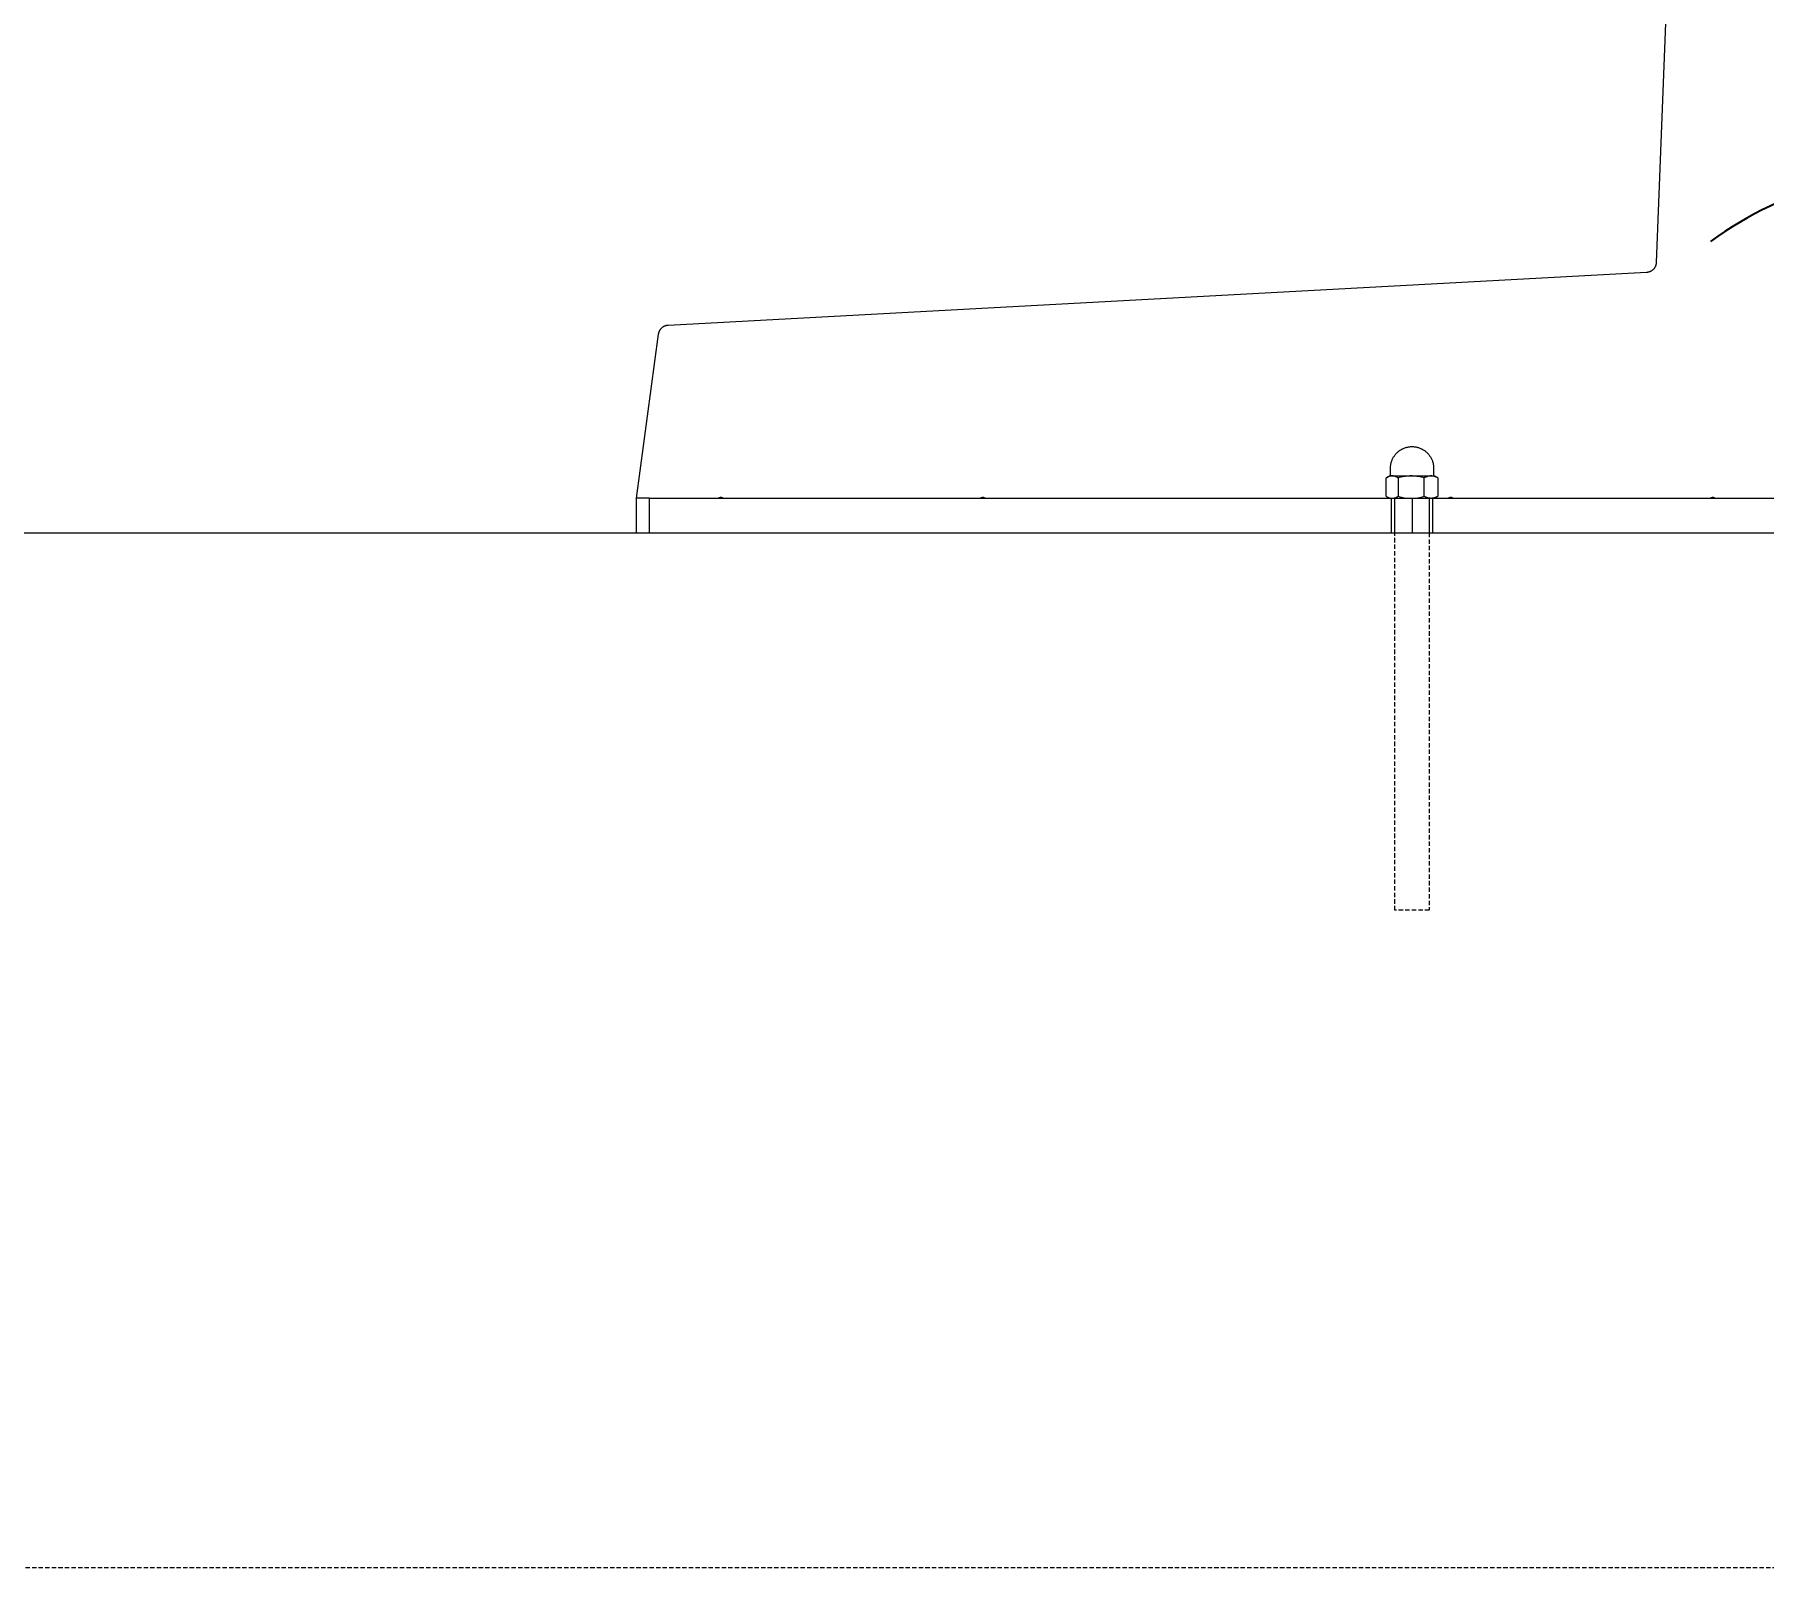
# Model space of a CAD drawing. Header units: millimetres. Extents: x -30 to 4992, y -440 to 3111.
# Drawn here: x 4209 to 4710, y 2351 to 2795 of the extents above; entities that cross this region are included whole.
import ezdxf

# ---------------------------------------------------------------- set-up
doc = ezdxf.new("R2010")
doc.units = ezdxf.units.MM
doc.linetypes.add('HIDDEN', pattern=[1.905, 1.27, -0.635])
for name, color, linetype, lineweight in [('ZANO_R', 7, 'Continuous', 0), ('ZANO_R_przerywana', 7, 'HIDDEN', 0), ('ZANO_W', 1, 'Continuous', 0)]:
    doc.layers.add(name, color=color, linetype=linetype, lineweight=lineweight)
doc.styles.add('Arial', font='arial.ttf')
doc.styles.get("Standard").update_dxf_attribs({"font": 'ARIALUNI.TTF'})
doc.dimstyles.new('pl i ang', dxfattribs={"dimtxt": 50, "dimasz": 50, "dimexe": 1.25, "dimexo": 0.625, "dimgap": 10, "dimtad": 1, "dimtoh": 1, "dimtxsty": 'Standard', "dimcen": 2.5, "dimclrd": 1, "dimclre": 1, "dimclrt": 1, "dimadec": 0, "dimazin": 0, "dimtfac": 1, "dimtmove": 0, "dimatfit": 3, "dimfxl": 1, "dimarcsym": 1})

# ---------------------------------------------------------------- blocks, each defined once
blk = doc.blocks.new('*D398')
at = {"layer": 'ZANO_W', "color": 1, "lineweight": -2}
blk.add_line((4767.53, 2727.88), (4772.47, 2764.68), dxfattribs=at)
for start, end in [(0, 82.3581), (104.3548, 126.3515), (316.0066, 338.0033)]:
    blk.add_arc((4757.2, 2650.87), 104.83, start, end, dxfattribs=at)
at = {"layer": 'ZANO_W', "color": 1}
for points in [[(4731.6, 2745.77), (4730.81, 2759.08), (4771.14, 2754.77)], [(4860.94, 2610.33), (4847.85, 2612.88), (4862.03, 2650.87)]]:
    blk.add_solid(points, dxfattribs=at)
at = {"layer": 'ZANO_W', "color": 1, "insert": (4859.19, 2740.09), "char_height": 40, "attachment_point": 5, "rotation": 311.179, "style": 'Arial'}
blk.add_mtext('82%%d', dxfattribs=at)

msp = doc.modelspace()

# ---------------------------------------------------------------- linework, layer by layer
at = {"layer": 'ZANO_R'}
for p, q in [((4689.08, 2983.57), (4679.33, 2729.22)), ((4678.94, 2727.85), (4678.88, 2727.76)), ((4678.99, 2727.94), (4678.94, 2727.85)), ((4679.03, 2728.03), (4678.99, 2727.94)), ((4679.08, 2728.12), (4679.03, 2728.03)), ((4679.12, 2728.22), (4679.08, 2728.12)), ((4679.15, 2728.32), (4679.12, 2728.22)), ((4679.19, 2728.41), (4679.15, 2728.32)), ((4679.22, 2728.51), (4679.19, 2728.41)), ((4679.24, 2728.61), (4679.22, 2728.51)), ((4679.27, 2728.71), (4679.24, 2728.61)), ((4679.29, 2728.81), (4679.27, 2728.71)), ((4679.3, 2728.91), (4679.29, 2728.81)), ((4679.32, 2729.02), (4679.3, 2728.91)), ((4679.33, 2729.22), (4679.32, 2729.12)), ((4679.32, 2729.12), (4679.32, 2729.02)), ((4676.49, 2726.34), (4392.69, 2711)), ((4676.6, 2726.35), (4676.49, 2726.34)), ((4676.7, 2726.36), (4676.6, 2726.35)), ((4676.8, 2726.37), (4676.7, 2726.36)), ((4676.9, 2726.39), (4676.8, 2726.37)), ((4677, 2726.41), (4676.9, 2726.39)), ((4677.1, 2726.44), (4677, 2726.41)), ((4677.2, 2726.47), (4677.1, 2726.44)), ((4677.3, 2726.5), (4677.2, 2726.47)), ((4677.4, 2726.53), (4677.3, 2726.5)), ((4677.49, 2726.57), (4677.4, 2726.53)), ((4677.59, 2726.61), (4677.49, 2726.57)), ((4677.68, 2726.66), (4677.59, 2726.61)), ((4677.77, 2726.71), (4677.68, 2726.66)), ((4677.86, 2726.76), (4677.77, 2726.71)), ((4677.95, 2726.81), (4677.86, 2726.76)), ((4678.04, 2726.87), (4677.95, 2726.81)), ((4678.12, 2726.93), (4678.04, 2726.87)), ((4678.2, 2726.99), (4678.12, 2726.93)), ((4678.28, 2727.06), (4678.2, 2726.99)), ((4678.36, 2727.13), (4678.28, 2727.06)), ((4678.43, 2727.2), (4678.36, 2727.13)), ((4678.51, 2727.27), (4678.43, 2727.2)), ((4678.58, 2727.35), (4678.51, 2727.27)), ((4678.64, 2727.42), (4678.58, 2727.35)), ((4678.71, 2727.51), (4678.64, 2727.42)), ((4678.77, 2727.59), (4678.71, 2727.51)), ((4678.83, 2727.67), (4678.77, 2727.59)), ((4678.88, 2727.76), (4678.83, 2727.67)), ((4389.88, 2708.41), (4383.5, 2660.87)), ((4389.89, 2708.51), (4389.88, 2708.41)), ((4389.91, 2708.61), (4389.89, 2708.51)), ((4389.93, 2708.71), (4389.91, 2708.61)), ((4389.96, 2708.81), (4389.93, 2708.71)), ((4389.99, 2708.91), (4389.96, 2708.81)), ((4390.02, 2709.01), (4389.99, 2708.91)), ((4390.06, 2709.11), (4390.02, 2709.01)), ((4390.1, 2709.2), (4390.06, 2709.11)), ((4390.14, 2709.3), (4390.1, 2709.2)), ((4390.19, 2709.39), (4390.14, 2709.3)), ((4390.24, 2709.48), (4390.19, 2709.39)), ((4390.29, 2709.57), (4390.24, 2709.48)), ((4390.34, 2709.66), (4390.29, 2709.57)), ((4390.4, 2709.74), (4390.34, 2709.66)), ((4390.46, 2709.83), (4390.4, 2709.74)), ((4390.53, 2709.91), (4390.46, 2709.83)), ((4390.6, 2709.99), (4390.53, 2709.91)), ((4390.67, 2710.07), (4390.6, 2709.99)), ((4390.74, 2710.14), (4390.67, 2710.07)), ((4390.81, 2710.21), (4390.74, 2710.14)), ((4390.89, 2710.28), (4390.81, 2710.21)), ((4390.97, 2710.35), (4390.89, 2710.28)), ((4391.05, 2710.41), (4390.97, 2710.35)), ((4391.14, 2710.47), (4391.05, 2710.41)), ((4391.22, 2710.53), (4391.14, 2710.47)), ((4391.31, 2710.58), (4391.22, 2710.53)), ((4391.4, 2710.63), (4391.31, 2710.58)), ((4391.49, 2710.68), (4391.4, 2710.63)), ((4391.59, 2710.73), (4391.49, 2710.68)), ((4391.68, 2710.77), (4391.59, 2710.73)), ((4391.78, 2710.81), (4391.68, 2710.77)), ((4391.87, 2710.84), (4391.78, 2710.81)), ((4391.97, 2710.88), (4391.87, 2710.84)), ((4392.07, 2710.91), (4391.97, 2710.88)), ((4392.17, 2710.93), (4392.07, 2710.91)), ((4392.27, 2710.95), (4392.17, 2710.93)), ((4392.38, 2710.97), (4392.27, 2710.95)), ((4392.48, 2710.98), (4392.38, 2710.97)), ((4392.58, 2711), (4392.48, 2710.98)), ((4392.69, 2711), (4392.58, 2711)), ((4602.95, 2672.48), (4603.05, 2672.67)), ((4603.05, 2672.67), (4603.16, 2672.85)), ((4603.16, 2672.85), (4603.27, 2673.03)), ((4603.27, 2673.03), (4603.39, 2673.21)), ((4603.39, 2673.21), (4603.52, 2673.38)), ((4603.52, 2673.38), (4603.65, 2673.55)), ((4603.65, 2673.55), (4603.79, 2673.71)), ((4603.79, 2673.71), (4603.93, 2673.87)), ((4603.93, 2673.87), (4604.08, 2674.03)), ((4604.08, 2674.03), (4604.23, 2674.17)), ((4604.23, 2674.17), (4604.39, 2674.32)), ((4604.39, 2674.32), (4604.55, 2674.45)), ((4604.55, 2674.45), (4604.72, 2674.59)), ((4604.72, 2674.59), (4604.89, 2674.71)), ((4604.89, 2674.71), (4605.07, 2674.83)), ((4605.07, 2674.83), (4605.25, 2674.95)), ((4605.25, 2674.95), (4605.43, 2675.05)), ((4605.43, 2675.05), (4605.62, 2675.16)), ((4605.62, 2675.16), (4605.81, 2675.25)), ((4605.81, 2675.25), (4606.01, 2675.34)), ((4606.01, 2675.34), (4606.2, 2675.42)), ((4606.2, 2675.42), (4606.4, 2675.5)), ((4606.4, 2675.5), (4606.61, 2675.56)), ((4606.61, 2675.56), (4606.81, 2675.62)), ((4606.81, 2675.62), (4607.02, 2675.68)), ((4607.02, 2675.68), (4607.23, 2675.73)), ((4607.23, 2675.73), (4607.43, 2675.77)), ((4607.43, 2675.77), (4607.65, 2675.8)), ((4607.65, 2675.8), (4607.86, 2675.82)), ((4607.86, 2675.82), (4608.07, 2675.84)), ((4608.07, 2675.84), (4608.28, 2675.85)), ((4608.28, 2675.85), (4608.5, 2675.86)), ((4608.5, 2675.86), (4608.71, 2675.85)), ((4608.71, 2675.85), (4608.92, 2675.84)), ((4608.92, 2675.84), (4609.14, 2675.82)), ((4609.14, 2675.82), (4609.35, 2675.8)), ((4609.35, 2675.8), (4609.56, 2675.77)), ((4609.56, 2675.77), (4609.77, 2675.73)), ((4609.77, 2675.73), (4609.98, 2675.68)), ((4609.98, 2675.68), (4610.18, 2675.62)), ((4610.18, 2675.62), (4610.39, 2675.56)), ((4610.39, 2675.56), (4610.59, 2675.5)), ((4610.59, 2675.5), (4610.79, 2675.42)), ((4610.79, 2675.42), (4610.99, 2675.34)), ((4610.99, 2675.34), (4611.18, 2675.25)), ((4611.18, 2675.25), (4611.37, 2675.16)), ((4611.37, 2675.16), (4611.56, 2675.05)), ((4611.56, 2675.05), (4611.74, 2674.95)), ((4611.74, 2674.95), (4611.92, 2674.83)), ((4611.92, 2674.83), (4612.1, 2674.71)), ((4612.1, 2674.71), (4612.27, 2674.59)), ((4612.27, 2674.59), (4612.44, 2674.45)), ((4612.44, 2674.45), (4612.6, 2674.32)), ((4612.6, 2674.32), (4612.76, 2674.17)), ((4612.76, 2674.17), (4612.92, 2674.03)), ((4612.92, 2674.03), (4613.06, 2673.87)), ((4613.06, 2673.87), (4613.21, 2673.71)), ((4613.21, 2673.71), (4613.35, 2673.55)), ((4613.35, 2673.55), (4613.48, 2673.38)), ((4613.48, 2673.38), (4613.6, 2673.21)), ((4613.6, 2673.21), (4613.72, 2673.03)), ((4613.72, 2673.03), (4613.84, 2672.85)), ((4613.84, 2672.85), (4613.94, 2672.67)), ((4613.94, 2672.67), (4614.05, 2672.48)), ((4602.25, 2669.82), (4602.26, 2670.03)), ((4602.25, 2669.61), (4602.25, 2669.82)), ((4602.25, 2667.48), (4602.25, 2669.61)), ((4602.26, 2670.03), (4602.28, 2670.25)), ((4602.28, 2670.25), (4602.31, 2670.46)), ((4602.31, 2670.46), (4602.34, 2670.67)), ((4602.34, 2670.67), (4602.38, 2670.88)), ((4602.38, 2670.88), (4602.42, 2671.09)), ((4602.42, 2671.09), (4602.48, 2671.29)), ((4602.48, 2671.29), (4602.54, 2671.5)), ((4602.54, 2671.5), (4602.61, 2671.7)), ((4602.61, 2671.7), (4602.68, 2671.9)), ((4602.68, 2671.9), (4602.76, 2672.1)), ((4602.76, 2672.1), (4602.85, 2672.29)), ((4602.85, 2672.29), (4602.95, 2672.48)), ((4614.05, 2672.48), (4614.14, 2672.29)), ((4614.14, 2672.29), (4614.23, 2672.1)), ((4614.23, 2672.1), (4614.31, 2671.9)), ((4614.31, 2671.9), (4614.39, 2671.7)), ((4614.39, 2671.7), (4614.45, 2671.5)), ((4614.45, 2671.5), (4614.52, 2671.29)), ((4614.52, 2671.29), (4614.57, 2671.09)), ((4614.57, 2671.09), (4614.62, 2670.88)), ((4614.62, 2670.88), (4614.66, 2670.67)), ((4614.66, 2670.67), (4614.69, 2670.46)), ((4614.69, 2670.46), (4614.71, 2670.25)), ((4614.71, 2670.25), (4614.73, 2670.03)), ((4614.73, 2670.03), (4614.74, 2669.82)), ((4614.74, 2669.82), (4614.75, 2669.61)), ((4614.75, 2669.61), (4614.75, 2667.48)), ((4601.09, 2666.84), (4601, 2666.78)), ((4601, 2661.44), (4601, 2666.78)), ((4601.18, 2666.89), (4601.09, 2666.84)), ((4601.28, 2666.95), (4601.18, 2666.89)), ((4601.21, 2666.9), (4602, 2667.36)), ((4601.37, 2667), (4601.28, 2666.95)), ((4601.47, 2667.05), (4601.37, 2667)), ((4601.57, 2667.09), (4601.47, 2667.05)), ((4601.67, 2667.13), (4601.57, 2667.09)), ((4601.78, 2667.17), (4601.67, 2667.13)), ((4601.88, 2667.21), (4601.78, 2667.17)), ((4601.99, 2667.24), (4601.88, 2667.21)), ((4602.09, 2667.27), (4601.99, 2667.24)), ((4602, 2667.36), (4602, 2667.36)), ((4602, 2667.36), (4602, 2667.36)), ((4602, 2667.36), (4602, 2667.36)), ((4602, 2667.36), (4602, 2667.36)), ((4602, 2667.36), (4602, 2667.36)), ((4602, 2667.36), (4602.01, 2667.36)), ((4602.01, 2667.36), (4602.04, 2667.36)), ((4602.04, 2667.36), (4602.17, 2667.36)), ((4602.2, 2667.29), (4602.09, 2667.27)), ((4602.14, 2667.36), (4602.15, 2667.36)), ((4602.15, 2667.36), (4602.15, 2667.36)), ((4602.15, 2667.36), (4602.16, 2667.36)), ((4602.16, 2667.36), (4602.16, 2667.36)), ((4602.16, 2667.36), (4602.16, 2667.36)), ((4602.16, 2667.36), (4602.17, 2667.36)), ((4602.17, 2667.36), (4602.17, 2667.37)), ((4602.17, 2667.37), (4602.18, 2667.37)), ((4602.17, 2667.36), (4602.7, 2667.36)), ((4602.18, 2667.37), (4602.18, 2667.37)), ((4602.18, 2667.37), (4602.18, 2667.37)), ((4602.18, 2667.37), (4602.19, 2667.37)), ((4602.19, 2667.37), (4602.19, 2667.38)), ((4602.19, 2667.38), (4602.2, 2667.38)), ((4602.19, 2667.37), (4602.19, 2667.37)), ((4602.2, 2667.38), (4602.21, 2667.39)), ((4602.2, 2667.38), (4602.2, 2667.38)), ((4602.2, 2667.38), (4602.2, 2667.38)), ((4602.31, 2667.31), (4602.2, 2667.29)), ((4602.21, 2667.39), (4602.22, 2667.4)), ((4602.21, 2667.39), (4602.21, 2667.39)), ((4602.21, 2667.39), (4602.21, 2667.39)), ((4602.22, 2667.4), (4602.23, 2667.41)), ((4602.22, 2667.4), (4602.22, 2667.4)), ((4602.22, 2667.4), (4602.22, 2667.4)), ((4602.22, 2667.4), (4602.22, 2667.4)), ((4602.23, 2667.42), (4602.24, 2667.43)), ((4602.23, 2667.41), (4602.23, 2667.42)), ((4602.23, 2667.42), (4602.23, 2667.42)), ((4602.23, 2667.41), (4602.23, 2667.41)), ((4602.23, 2667.41), (4602.23, 2667.41)), ((4602.24, 2667.45), (4602.25, 2667.46)), ((4602.24, 2667.44), (4602.24, 2667.45)), ((4602.24, 2667.45), (4602.24, 2667.45)), ((4602.24, 2667.43), (4602.24, 2667.44)), ((4602.24, 2667.44), (4602.24, 2667.44)), ((4602.24, 2667.44), (4602.24, 2667.44)), ((4602.24, 2667.43), (4602.24, 2667.43)), ((4602.24, 2667.43), (4602.24, 2667.43)), ((4602.25, 2667.47), (4602.25, 2667.48)), ((4602.25, 2667.46), (4602.25, 2667.47)), ((4602.25, 2667.47), (4602.25, 2667.47)), ((4602.25, 2667.46), (4602.25, 2667.46)), ((4602.25, 2667.46), (4602.25, 2667.46)), ((4602.41, 2667.33), (4602.31, 2667.31)), ((4602.52, 2667.34), (4602.41, 2667.33)), ((4602.63, 2667.35), (4602.52, 2667.34)), ((4602.74, 2667.36), (4602.63, 2667.35)), ((4602.85, 2667.35), (4602.74, 2667.36)), ((4602.79, 2667.36), (4608.11, 2667.36)), ((4602.96, 2667.34), (4602.85, 2667.35)), ((4603.07, 2667.33), (4602.96, 2667.34)), ((4603.18, 2667.31), (4603.07, 2667.33)), ((4603.29, 2667.29), (4603.18, 2667.31)), ((4603.39, 2667.27), (4603.29, 2667.29)), ((4603.5, 2667.24), (4603.39, 2667.27)), ((4603.6, 2667.21), (4603.5, 2667.24)), ((4603.71, 2667.17), (4603.6, 2667.21)), ((4603.81, 2667.13), (4603.71, 2667.17)), ((4603.91, 2667.09), (4603.81, 2667.13)), ((4604.01, 2667.05), (4603.91, 2667.09)), ((4604.11, 2667), (4604.01, 2667.05)), ((4604.21, 2666.95), (4604.11, 2667)), ((4604.3, 2666.89), (4604.21, 2666.95)), ((4604.4, 2666.84), (4604.3, 2666.89)), ((4604.49, 2666.78), (4604.4, 2666.84)), ((4604.89, 2666.89), (4604.49, 2666.78)), ((4604.49, 2666.78), (4604.49, 2661.44)), ((4605.3, 2667), (4604.89, 2666.89)), ((4605.72, 2667.09), (4605.3, 2667)), ((4606.13, 2667.17), (4605.72, 2667.09)), ((4606.55, 2667.23), (4606.13, 2667.17)), ((4606.97, 2667.28), (4606.55, 2667.23)), ((4607.39, 2667.32), (4606.97, 2667.28)), ((4607.81, 2667.34), (4607.39, 2667.32)), ((4608.24, 2667.36), (4607.81, 2667.34)), ((4608.66, 2667.34), (4608.24, 2667.36)), ((4608.35, 2667.36), (4613.94, 2667.36)), ((4609.08, 2667.32), (4608.66, 2667.34)), ((4609.5, 2667.28), (4609.08, 2667.32)), ((4609.92, 2667.23), (4609.5, 2667.28)), ((4610.34, 2667.17), (4609.92, 2667.23)), ((4610.76, 2667.09), (4610.34, 2667.17)), ((4611.17, 2667), (4610.76, 2667.09)), ((4611.58, 2666.89), (4611.17, 2667)), ((4611.99, 2666.78), (4611.58, 2666.89)), ((4612.11, 2666.85), (4611.99, 2666.78)), ((4611.99, 2661.44), (4611.99, 2666.78)), ((4612.23, 2666.91), (4612.11, 2666.85)), ((4612.36, 2666.97), (4612.23, 2666.91)), ((4612.49, 2667.03), (4612.36, 2666.97)), ((4612.62, 2667.08), (4612.49, 2667.03)), ((4612.75, 2667.13), (4612.62, 2667.08)), ((4612.89, 2667.17), (4612.75, 2667.13)), ((4613.02, 2667.21), (4612.89, 2667.17)), ((4613.16, 2667.25), (4613.02, 2667.21)), ((4613.29, 2667.28), (4613.16, 2667.25)), ((4613.43, 2667.3), (4613.29, 2667.28)), ((4613.57, 2667.32), (4613.43, 2667.3)), ((4613.71, 2667.34), (4613.57, 2667.32)), ((4613.85, 2667.35), (4613.71, 2667.34)), ((4613.99, 2667.36), (4613.85, 2667.35)), ((4614.13, 2667.35), (4613.99, 2667.36)), ((4614.05, 2667.36), (4615, 2667.36)), ((4614.27, 2667.34), (4614.13, 2667.35)), ((4614.41, 2667.32), (4614.27, 2667.34)), ((4614.55, 2667.3), (4614.41, 2667.32)), ((4614.69, 2667.28), (4614.55, 2667.3)), ((4614.83, 2667.25), (4614.69, 2667.28)), ((4614.75, 2667.48), (4614.75, 2667.47)), ((4614.75, 2667.47), (4614.75, 2667.47)), ((4614.75, 2667.47), (4614.75, 2667.46)), ((4614.75, 2667.46), (4614.75, 2667.46)), ((4614.75, 2667.46), (4614.75, 2667.46)), ((4614.75, 2667.46), (4614.75, 2667.45)), ((4614.75, 2667.45), (4614.75, 2667.45)), ((4614.75, 2667.45), (4614.75, 2667.44)), ((4614.75, 2667.44), (4614.75, 2667.44)), ((4614.75, 2667.44), (4614.75, 2667.44)), ((4614.75, 2667.44), (4614.76, 2667.43)), ((4614.76, 2667.43), (4614.76, 2667.43)), ((4614.76, 2667.43), (4614.76, 2667.42)), ((4614.76, 2667.42), (4614.76, 2667.42)), ((4614.76, 2667.42), (4614.76, 2667.42)), ((4614.76, 2667.42), (4614.76, 2667.41)), ((4614.76, 2667.41), (4614.77, 2667.41)), ((4614.77, 2667.41), (4614.77, 2667.41)), ((4614.77, 2667.41), (4614.77, 2667.4)), ((4614.77, 2667.4), (4614.77, 2667.4)), ((4614.77, 2667.4), (4614.78, 2667.4)), ((4614.78, 2667.4), (4614.78, 2667.39)), ((4614.78, 2667.39), (4614.78, 2667.39)), ((4614.78, 2667.39), (4614.79, 2667.39)), ((4614.79, 2667.39), (4614.79, 2667.39)), ((4614.79, 2667.39), (4614.79, 2667.38)), ((4614.79, 2667.38), (4614.79, 2667.38)), ((4614.79, 2667.38), (4614.8, 2667.38)), ((4614.8, 2667.38), (4614.8, 2667.38)), ((4614.8, 2667.38), (4614.8, 2667.37)), ((4614.8, 2667.37), (4614.81, 2667.37)), ((4614.81, 2667.37), (4614.81, 2667.37)), ((4614.81, 2667.37), (4614.82, 2667.37)), ((4614.82, 2667.37), (4614.82, 2667.37)), ((4614.82, 2667.37), (4614.82, 2667.37)), ((4614.82, 2667.37), (4614.83, 2667.36)), ((4614.83, 2667.36), (4614.83, 2667.36)), ((4614.83, 2667.36), (4614.83, 2667.36)), ((4614.83, 2667.36), (4614.84, 2667.36)), ((4614.96, 2667.21), (4614.83, 2667.25)), ((4614.84, 2667.36), (4614.84, 2667.36)), ((4614.84, 2667.36), (4614.85, 2667.36)), ((4614.85, 2667.36), (4614.85, 2667.36)), ((4614.85, 2667.36), (4614.86, 2667.36)), ((4615.1, 2667.17), (4614.96, 2667.21)), ((4615, 2667.36), (4615.84, 2666.87)), ((4615.23, 2667.13), (4615.1, 2667.17)), ((4615.36, 2667.08), (4615.23, 2667.13)), ((4615.49, 2667.03), (4615.36, 2667.08)), ((4615.62, 2666.97), (4615.49, 2667.03)), ((4615.75, 2666.91), (4615.62, 2666.97)), ((4615.87, 2666.85), (4615.75, 2666.91)), ((4615.84, 2666.87), (4616, 2666.78)), ((4616, 2666.78), (4615.87, 2666.85)), ((4616, 2666.78), (4616, 2661.44)), ((4387.34, 2660.87), (4383.5, 2660.87)), ((4383.5, 2660.87), (4383.5, 2650.87)), ((4387.34, 2650.87), (4387.34, 2660.87)), ((4387.34, 2660.87), (4716.04, 2660.87)), ((4407.28, 2660.87), (4407.31, 2660.89)), ((4407.31, 2660.89), (4407.33, 2660.92)), ((4407.33, 2660.92), (4407.36, 2660.94)), ((4407.36, 2660.94), (4407.39, 2660.96)), ((4407.39, 2660.96), (4407.41, 2660.98)), ((4407.41, 2660.98), (4407.44, 2661)), ((4407.44, 2661), (4407.47, 2661.02)), ((4407.47, 2661.02), (4407.5, 2661.03)), ((4407.5, 2661.03), (4407.53, 2661.05)), ((4407.53, 2661.05), (4407.56, 2661.06)), ((4407.56, 2661.06), (4407.59, 2661.08)), ((4407.59, 2661.08), (4407.62, 2661.09)), ((4407.62, 2661.09), (4407.65, 2661.1)), ((4407.65, 2661.1), (4407.69, 2661.11)), ((4407.69, 2661.11), (4407.72, 2661.12)), ((4407.72, 2661.12), (4407.75, 2661.13)), ((4407.75, 2661.13), (4407.79, 2661.14)), ((4407.79, 2661.14), (4407.82, 2661.15)), ((4407.82, 2661.15), (4407.85, 2661.15)), ((4407.85, 2661.15), (4407.89, 2661.16)), ((4407.89, 2661.16), (4407.92, 2661.16)), ((4407.92, 2661.16), (4407.96, 2661.16)), ((4407.96, 2661.16), (4407.99, 2661.16)), ((4407.99, 2661.16), (4408.02, 2661.16)), ((4408.02, 2661.16), (4408.06, 2661.16)), ((4408.06, 2661.16), (4408.09, 2661.16)), ((4408.09, 2661.16), (4408.13, 2661.15)), ((4408.13, 2661.15), (4408.16, 2661.15)), ((4408.16, 2661.15), (4408.19, 2661.14)), ((4408.19, 2661.14), (4408.23, 2661.13)), ((4408.23, 2661.13), (4408.26, 2661.12)), ((4408.26, 2661.12), (4408.29, 2661.11)), ((4408.29, 2661.11), (4408.32, 2661.1)), ((4408.32, 2661.1), (4408.36, 2661.09)), ((4408.36, 2661.09), (4408.39, 2661.08)), ((4408.39, 2661.08), (4408.42, 2661.06)), ((4408.42, 2661.06), (4408.45, 2661.05)), ((4408.45, 2661.05), (4408.48, 2661.03)), ((4408.48, 2661.03), (4408.51, 2661.02)), ((4408.51, 2661.02), (4408.54, 2661)), ((4408.54, 2661), (4408.57, 2660.98)), ((4408.57, 2660.98), (4408.59, 2660.96)), ((4408.59, 2660.96), (4408.62, 2660.94)), ((4408.62, 2660.94), (4408.65, 2660.92)), ((4408.65, 2660.92), (4408.67, 2660.89)), ((4408.67, 2660.89), (4408.7, 2660.87)), ((4483.3, 2660.87), (4483.32, 2660.89)), ((4483.32, 2660.89), (4483.35, 2660.92)), ((4483.35, 2660.92), (4483.37, 2660.94)), ((4483.37, 2660.94), (4483.4, 2660.96)), ((4483.4, 2660.96), (4483.43, 2660.98)), ((4483.43, 2660.98), (4483.46, 2661)), ((4483.46, 2661), (4483.48, 2661.02)), ((4483.48, 2661.02), (4483.51, 2661.03)), ((4483.51, 2661.03), (4483.54, 2661.05)), ((4483.54, 2661.05), (4483.57, 2661.06)), ((4483.57, 2661.06), (4483.61, 2661.08)), ((4483.61, 2661.08), (4483.64, 2661.09)), ((4483.64, 2661.09), (4483.67, 2661.1)), ((4483.67, 2661.1), (4483.7, 2661.11)), ((4483.7, 2661.11), (4483.73, 2661.12)), ((4483.73, 2661.12), (4483.77, 2661.13)), ((4483.77, 2661.13), (4483.8, 2661.14)), ((4483.8, 2661.14), (4483.83, 2661.15)), ((4483.83, 2661.15), (4483.87, 2661.15)), ((4483.87, 2661.15), (4483.9, 2661.16)), ((4483.9, 2661.16), (4483.94, 2661.16)), ((4483.94, 2661.16), (4483.97, 2661.16)), ((4483.97, 2661.16), (4484, 2661.16)), ((4484, 2661.16), (4484.04, 2661.16)), ((4484.04, 2661.16), (4484.07, 2661.16)), ((4484.07, 2661.16), (4484.11, 2661.16)), ((4484.11, 2661.16), (4484.14, 2661.15)), ((4484.14, 2661.15), (4484.17, 2661.15)), ((4484.17, 2661.15), (4484.21, 2661.14)), ((4484.21, 2661.14), (4484.24, 2661.13)), ((4484.24, 2661.13), (4484.27, 2661.12)), ((4484.27, 2661.12), (4484.31, 2661.11)), ((4484.31, 2661.11), (4484.34, 2661.1)), ((4484.34, 2661.1), (4484.37, 2661.09)), ((4484.37, 2661.09), (4484.4, 2661.08)), ((4484.4, 2661.08), (4484.43, 2661.06)), ((4484.43, 2661.06), (4484.46, 2661.05)), ((4484.46, 2661.05), (4484.49, 2661.03)), ((4484.49, 2661.03), (4484.52, 2661.02)), ((4484.52, 2661.02), (4484.55, 2661)), ((4484.55, 2661), (4484.58, 2660.98)), ((4484.58, 2660.98), (4484.61, 2660.96)), ((4484.61, 2660.96), (4484.64, 2660.94)), ((4484.64, 2660.94), (4484.66, 2660.92)), ((4484.66, 2660.92), (4484.69, 2660.89)), ((4484.69, 2660.89), (4484.71, 2660.87)), ((4601, 2661.44), (4601.09, 2661.37)), ((4601.09, 2661.37), (4601.19, 2661.31)), ((4601.19, 2661.31), (4601.29, 2661.26)), ((4601.98, 2660.87), (4601.21, 2661.31)), ((4601.29, 2661.26), (4601.4, 2661.21)), ((4601.4, 2661.21), (4601.5, 2661.16)), ((4601.5, 2661.16), (4601.61, 2661.11)), ((4601.61, 2661.11), (4601.71, 2661.07)), ((4601.71, 2661.07), (4601.82, 2661.03)), ((4601.82, 2661.03), (4601.93, 2660.99)), ((4601.93, 2660.99), (4602.04, 2660.96)), ((4602.04, 2660.96), (4602.16, 2660.93)), ((4602.16, 2660.93), (4602.27, 2660.91)), ((4602.27, 2660.91), (4602.38, 2660.89)), ((4602.38, 2660.89), (4602.5, 2660.87)), ((4602.5, 2650.87), (4602.5, 2660.87)), ((4602.99, 2660.87), (4603.1, 2660.89)), ((4603.1, 2660.89), (4603.22, 2660.91)), ((4603.22, 2660.91), (4603.33, 2660.93)), ((4603.33, 2660.93), (4603.44, 2660.96)), ((4603.44, 2660.96), (4603.55, 2660.99)), ((4603.5, 2650.87), (4603.5, 2660.78)), ((4603.55, 2660.99), (4603.66, 2661.03)), ((4603.66, 2661.03), (4603.77, 2661.07)), ((4603.77, 2661.07), (4603.88, 2661.11)), ((4603.88, 2661.11), (4603.98, 2661.16)), ((4603.98, 2661.16), (4604.09, 2661.21)), ((4604.09, 2661.21), (4604.19, 2661.26)), ((4604.19, 2661.26), (4604.29, 2661.31)), ((4604.29, 2661.31), (4604.39, 2661.37)), ((4604.39, 2661.37), (4604.49, 2661.44)), ((4604.49, 2661.44), (4604.94, 2661.31)), ((4604.94, 2661.31), (4605.39, 2661.2)), ((4605.39, 2661.2), (4605.85, 2661.1)), ((4605.85, 2661.1), (4606.31, 2661.02)), ((4606.31, 2661.02), (4606.78, 2660.95)), ((4606.78, 2660.95), (4607.24, 2660.9)), ((4607.24, 2660.9), (4607.71, 2660.87)), ((4608.5, 2660.87), (4608.5, 2650.87)), ((4608.77, 2660.87), (4609.23, 2660.9)), ((4609.23, 2660.9), (4609.7, 2660.95)), ((4609.7, 2660.95), (4610.16, 2661.02)), ((4610.16, 2661.02), (4610.62, 2661.1)), ((4610.62, 2661.1), (4611.08, 2661.2)), ((4611.08, 2661.2), (4611.54, 2661.31)), ((4611.54, 2661.31), (4611.99, 2661.44)), ((4612.12, 2661.36), (4611.99, 2661.44)), ((4612.26, 2661.29), (4612.12, 2661.36)), ((4612.39, 2661.23), (4612.26, 2661.29)), ((4612.53, 2661.17), (4612.39, 2661.23)), ((4612.68, 2661.11), (4612.53, 2661.17)), ((4612.82, 2661.06), (4612.68, 2661.11)), ((4612.97, 2661.02), (4612.82, 2661.06)), ((4613.11, 2660.98), (4612.97, 2661.02)), ((4613.26, 2660.94), (4613.11, 2660.98)), ((4613.41, 2660.91), (4613.26, 2660.94)), ((4613.56, 2660.89), (4613.41, 2660.91)), ((4613.5, 2660.78), (4613.5, 2650.87)), ((4613.71, 2660.87), (4613.56, 2660.89)), ((4614.42, 2660.89), (4614.27, 2660.87)), ((4614.57, 2660.91), (4614.42, 2660.89)), ((4614.5, 2650.87), (4614.5, 2660.87)), ((4614.72, 2660.94), (4614.57, 2660.91)), ((4614.87, 2660.98), (4614.72, 2660.94)), ((4615.02, 2661.02), (4614.87, 2660.98)), ((4615.84, 2661.34), (4615.02, 2660.87)), ((4615.16, 2661.06), (4615.02, 2661.02)), ((4615.31, 2661.11), (4615.16, 2661.06)), ((4615.45, 2661.17), (4615.31, 2661.11)), ((4615.59, 2661.23), (4615.45, 2661.17)), ((4615.73, 2661.29), (4615.59, 2661.23)), ((4615.86, 2661.36), (4615.73, 2661.29)), ((4616, 2661.44), (4615.84, 2661.34)), ((4616, 2661.44), (4615.86, 2661.36)), ((4618.98, 2660.87), (4619.01, 2660.89)), ((4619.01, 2660.89), (4619.03, 2660.92)), ((4619.03, 2660.92), (4619.06, 2660.94)), ((4619.06, 2660.94), (4619.09, 2660.96)), ((4619.09, 2660.96), (4619.11, 2660.98)), ((4619.11, 2660.98), (4619.14, 2661)), ((4619.14, 2661), (4619.17, 2661.02)), ((4619.17, 2661.02), (4619.2, 2661.03)), ((4619.2, 2661.03), (4619.23, 2661.05)), ((4619.23, 2661.05), (4619.26, 2661.06)), ((4619.26, 2661.06), (4619.29, 2661.08)), ((4619.29, 2661.08), (4619.32, 2661.09)), ((4619.32, 2661.09), (4619.35, 2661.1)), ((4619.35, 2661.1), (4619.39, 2661.11)), ((4619.39, 2661.11), (4619.42, 2661.12)), ((4619.42, 2661.12), (4619.45, 2661.13)), ((4619.45, 2661.13), (4619.49, 2661.14)), ((4619.49, 2661.14), (4619.52, 2661.15)), ((4619.52, 2661.15), (4619.55, 2661.15)), ((4619.55, 2661.15), (4619.59, 2661.16)), ((4619.59, 2661.16), (4619.62, 2661.16)), ((4619.62, 2661.16), (4619.66, 2661.16)), ((4619.66, 2661.16), (4619.69, 2661.16)), ((4619.69, 2661.16), (4619.72, 2661.16)), ((4619.72, 2661.16), (4619.76, 2661.16)), ((4619.76, 2661.16), (4619.79, 2661.16)), ((4619.79, 2661.16), (4619.83, 2661.15)), ((4619.83, 2661.15), (4619.86, 2661.15)), ((4619.86, 2661.15), (4619.89, 2661.14)), ((4619.89, 2661.14), (4619.93, 2661.13)), ((4619.93, 2661.13), (4619.96, 2661.12)), ((4619.96, 2661.12), (4619.99, 2661.11)), ((4619.99, 2661.11), (4620.02, 2661.1)), ((4620.02, 2661.1), (4620.06, 2661.09)), ((4620.06, 2661.09), (4620.09, 2661.08)), ((4620.09, 2661.08), (4620.12, 2661.06)), ((4620.12, 2661.06), (4620.15, 2661.05)), ((4620.15, 2661.05), (4620.18, 2661.03)), ((4620.18, 2661.03), (4620.21, 2661.02)), ((4620.21, 2661.02), (4620.24, 2661)), ((4620.24, 2661), (4620.27, 2660.98)), ((4620.27, 2660.98), (4620.29, 2660.96)), ((4620.29, 2660.96), (4620.32, 2660.94)), ((4620.32, 2660.94), (4620.35, 2660.92)), ((4620.35, 2660.92), (4620.37, 2660.89)), ((4620.37, 2660.89), (4620.4, 2660.87)), ((4695, 2660.87), (4695.02, 2660.89)), ((4695.02, 2660.89), (4695.05, 2660.92)), ((4695.05, 2660.92), (4695.07, 2660.94)), ((4695.07, 2660.94), (4695.1, 2660.96)), ((4695.1, 2660.96), (4695.13, 2660.98)), ((4695.13, 2660.98), (4695.16, 2661)), ((4695.16, 2661), (4695.18, 2661.02)), ((4695.18, 2661.02), (4695.21, 2661.03)), ((4695.21, 2661.03), (4695.24, 2661.05)), ((4695.24, 2661.05), (4695.27, 2661.06)), ((4695.27, 2661.06), (4695.31, 2661.08)), ((4695.31, 2661.08), (4695.34, 2661.09)), ((4695.34, 2661.09), (4695.37, 2661.1)), ((4695.37, 2661.1), (4695.4, 2661.11)), ((4695.4, 2661.11), (4695.43, 2661.12)), ((4695.43, 2661.12), (4695.47, 2661.13)), ((4695.47, 2661.13), (4695.5, 2661.14)), ((4695.5, 2661.14), (4695.53, 2661.15)), ((4695.53, 2661.15), (4695.57, 2661.15)), ((4695.57, 2661.15), (4695.6, 2661.16)), ((4695.6, 2661.16), (4695.64, 2661.16)), ((4695.64, 2661.16), (4695.67, 2661.16)), ((4695.67, 2661.16), (4695.7, 2661.16)), ((4695.7, 2661.16), (4695.74, 2661.16)), ((4695.74, 2661.16), (4695.77, 2661.16)), ((4695.77, 2661.16), (4695.81, 2661.16)), ((4695.81, 2661.16), (4695.84, 2661.15)), ((4695.84, 2661.15), (4695.87, 2661.15)), ((4695.87, 2661.15), (4695.91, 2661.14)), ((4695.91, 2661.14), (4695.94, 2661.13)), ((4695.94, 2661.13), (4695.97, 2661.12)), ((4695.97, 2661.12), (4696.01, 2661.11)), ((4696.01, 2661.11), (4696.04, 2661.1)), ((4696.04, 2661.1), (4696.07, 2661.09)), ((4696.07, 2661.09), (4696.1, 2661.08)), ((4696.1, 2661.08), (4696.13, 2661.06)), ((4696.13, 2661.06), (4696.16, 2661.05)), ((4696.16, 2661.05), (4696.19, 2661.03)), ((4696.19, 2661.03), (4696.22, 2661.02)), ((4696.22, 2661.02), (4696.25, 2661)), ((4696.25, 2661), (4696.28, 2660.98)), ((4696.28, 2660.98), (4696.31, 2660.96)), ((4696.31, 2660.96), (4696.34, 2660.94)), ((4696.34, 2660.94), (4696.36, 2660.92)), ((4696.36, 2660.92), (4696.39, 2660.89)), ((4696.39, 2660.89), (4696.41, 2660.87)), ((4383.5, 2650.87), (4387.34, 2650.87)), ((4387.34, 2650.87), (4716.04, 2650.87)), ((4603.5, 2650.24), (4603.5, 2650.87)), ((4613.5, 2650.87), (4613.5, 2650.24))]:
    msp.add_line(p, q, dxfattribs=at)
msp.add_lwpolyline([(-20.28, 2650.87), (4954.2, 2650.87)], dxfattribs=at)
at = {"layer": 'ZANO_R_przerywana'}
for p, q in [((4603.5, 2541.41), (4603.5, 2650.87)), ((4613.5, 2650.87), (4613.5, 2541.41)), ((4613.5, 2541.41), (4603.5, 2541.41)), ((3562.44, 2350.87), (4762.44, 2350.87))]:
    msp.add_line(p, q, dxfattribs=at)

# ---------------------------------------------------------------- dimensions: what is measured, and where the dimension line sits
at = {"layer": 'ZANO_W'}
dim = msp.add_angular_dim_2l(base=(4850.22, 2699.2), line1=((4766.2, 2717.97), (4762.48, 2690.22)), line2=((823.45, 2650.87), (4991.7, 2650.87)), dimstyle='pl i ang', override={"dimtxt": 40, "dimasz": 40, "dimexe": 10, "dimexo": 10, "dimtoh": 0, "dimdec": 0, "dimtxsty": 'Arial', "dimtdec": 0, "dimtmove": 1}, dxfattribs=at)
dim.commit()
dim.dimension.update_dxf_attribs({"geometry": '*D398', "text_midpoint": (4859.19, 2740.09)})

doc.saveas('drawing.dxf')
